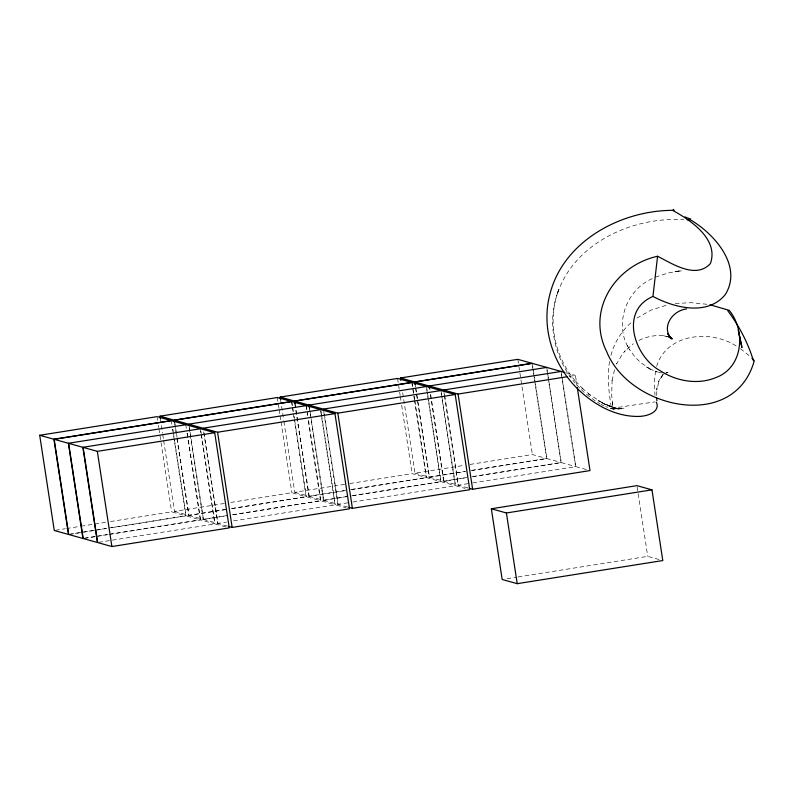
<?xml version="1.0" encoding="UTF-8"?>
<svg xmlns="http://www.w3.org/2000/svg" width="794" height="794" viewBox="0 0 794 794"><rect width="100%" height="100%" fill="white"/><g stroke="black" fill="none" stroke-linecap="round" stroke-linejoin="round"><path stroke-width="0.6" stroke-dasharray="3.97 2.98" d="M656.628 395.541L657.005 387.74L656.717 390.082L659.506 379.562L658.415 382.142L663.079 374.699L660.916 377.239L662.97 375.145M612.114 380.068L611.688 395.323L613.216 408.979L605.653 406.607M612.075 380.495L614.675 369.131M609.584 361.469C606.775 377.041 609.018 392.911 611.43 408.374L613.216 408.979M655.487 371.016L654.325 382.708L654.981 395.223M610.933 355.414C614.328 342.363 621.831 330.443 632.153 321.769M656.658 366.401C666.454 333.351 710.898 329.321 736.405 346.115M557.934 292.023L556.634 295.914L558.976 288.947L557.934 292.023C576.037 241.882 633.195 216.782 683.703 219.61M616.869 363.364L616.541 364.039L621.672 355.226L625.255 350.72L624.63 351.395L633.284 343.762M636.937 318.047L650.981 310.136L667.833 304.777M664.499 373.746L661.948 375.344L664.598 373.726M652.261 278.654C625.771 290.088 613.395 325.322 629.741 349.886L629.314 349.142L634.456 356.347L640.698 362.63L651.537 369.875L646.306 366.947M638.971 340.388C646.653 336.616 655.328 334.83 663.863 335.773L669.511 337.162M655.487 277.136L668.389 272.898L680.656 270.794L674.602 271.677M666.037 373.021L667.526 372.416L665.303 373.269M666.563 372.843L668.28 372.426M569.328 376.376L575.442 375.403L576.93 385.169M611.43 408.374L654.861 401.893M55.491 530.273L65.267 528.725M66.498 528.526L79.946 526.392M81.167 526.194L105.622 522.313M110.505 521.539L171.643 511.832L185.856 515.792L173.152 432.799M163.683 440.591L174.511 511.376L224.642 503.406M230.756 502.433L291.884 492.727L306.097 496.687L294.336 419.808M283.924 421.485L294.753 492.27L344.884 484.31M349.777 483.536L412.126 473.631L426.338 477.591L414.577 400.702M402.677 392.623L415.004 473.174L463.904 465.403M470.018 464.43L532.377 454.525L546.59 458.495L532.02 363.305M68.483 534.431L94.149 530.352M95.379 530.164L107.607 528.218M108.828 528.02L185.856 515.792M174.511 511.376L188.724 515.336L225.407 509.51M231.52 508.537L306.097 496.687M294.753 492.27L308.965 496.23L345.648 490.404M351.762 489.441L426.338 477.591M415.004 473.174L429.217 477.134L465.889 471.308M472.003 470.336L546.59 458.495M69.961 534.312L106.644 528.486M111.527 527.712L186.114 515.862L200.326 519.822L187.622 436.839M177.221 438.516L188.982 515.405L225.665 509.579M231.779 508.607L306.355 496.766L320.568 500.726L308.241 420.175M295.04 403.56L309.233 496.31L345.906 490.484M350.799 489.7L426.606 477.66L440.819 481.63L426.249 386.44M415.838 388.117L429.475 477.204L464.927 471.576M471.041 470.604L546.848 458.565L561.06 462.525L546.49 367.334M84.174 538.272L95.181 536.526M96.402 536.327L200.326 519.822M188.982 515.405L203.195 519.365L226.429 515.683M232.543 514.711L320.568 500.726M309.233 496.31L323.446 500.27L346.67 496.578M352.784 495.605L440.819 481.63M429.475 477.204L443.687 481.174L466.912 477.482M473.026 476.509L561.06 462.525M84.432 538.342L107.666 534.66M108.887 534.461L200.584 519.901L214.797 523.861L201.16 434.775M189.081 425.475L203.453 519.445L226.687 515.753M232.801 514.78L320.826 500.796L335.038 504.756L320.478 409.565M309.134 405.148L323.704 500.339L346.928 496.647M351.821 495.873L441.077 481.7L455.29 485.66L440.72 390.469M430.685 394.598L443.945 481.243L465.959 477.75M472.073 476.777L561.318 462.604L575.531 466.564L560.971 371.374M98.645 542.312L215.055 523.931L225.714 526.898M203.453 519.445L217.665 523.405L226.488 522.115M233.565 520.874L335.306 504.835L345.966 507.803M323.704 500.339L337.916 504.299L347.961 502.82M352.844 502.046L455.548 485.729L465.026 488.379M443.945 481.243L458.158 485.203L467.944 483.655M472.827 482.871L575.789 466.634L586.448 469.601M507.058 578.697L516.844 577.149M518.075 576.95L647.735 556.356L660.469 559.909M675.277 303.507L691.108 302.673L707.871 304.37M677.619 271.24L683.703 270.665M613.147 409.009L624.124 408.166L612.621 408.95L622.238 408.791L610.695 408.473L620.243 408.801L613.822 407.62L618.506 409.069L604.105 403.888L612.621 407.372L606.824 405.129L615.668 408.334L601.207 402.399L605.941 404.662L598.16 400.662L602.348 402.876L588.294 393.735L590.905 395.601L581.397 387.551L583.024 389.01L574.568 380.028L575.313 380.951C555.661 357.737 547.82 324.696 556.793 295.418C547.096 325.242 554.946 359.305 575.164 382.986M662.216 372.991L655.129 371.433L657.372 372.009L649.939 368.972M663.427 335.723L667.456 336.666M565.963 372.763L575.442 375.403M467.894 487.923L458.416 485.273L444.223 392.524M347.653 507.019L338.175 504.379L323.982 411.629M227.402 526.114L217.933 523.474L203.919 431.946M603.926 405.823L600.989 404.335M599.917 403.759L597.654 402.439M595.222 400.91L585.654 393.665M740.514 348.685L750.796 357.012M584.186 392.365L581.198 389.536M579.699 388.018L576.672 384.743M627.597 345.966L627.22 345.271L629.741 349.886M637.106 486.871L647.735 556.356M561.229 371.443L575.789 466.634M546.758 367.414L561.318 462.604M532.278 363.374L546.848 458.565M517.807 359.335L532.377 454.525M443.965 392.454L444.342 394.896M444.531 396.117L458.158 485.203M440.978 390.539L455.548 485.729M429.385 386.053L429.941 389.715M430.427 394.519L443.687 481.174M426.507 386.509L441.077 481.7M415.282 384.455L415.659 386.896M415.58 388.048L416.324 392.931M416.513 394.152L429.217 477.134M412.036 382.47L414.647 399.561M414.835 400.781L426.606 477.66M411.778 382.4L414.389 399.481M397.566 378.44L400.176 395.521M400.365 396.742L400.92 400.404M401.675 405.287L412.126 473.631M323.724 411.55L337.916 504.299M320.736 409.644L321.292 413.307M321.481 414.528L335.306 504.835M309.253 407.521L323.446 500.27M306.266 405.605L307.754 415.371M308.509 420.254L320.826 500.796M306.008 405.536L307.496 415.302M294.773 403.481L308.965 496.23M291.795 401.575L293.284 411.332M294.028 416.215L294.405 418.656M294.594 419.877L306.355 496.766M291.527 401.496L292.281 406.379M292.46 407.6L293.214 412.483M293.393 413.704L294.147 418.587M280.56 399.521L283.736 420.264M277.314 397.536L279.002 408.523M279.19 409.744L279.935 414.627M280.123 415.848L280.868 420.721M281.056 421.942L291.884 492.727M203.661 431.876L217.665 523.405M200.862 431.182L201.239 433.623M201.428 434.844L215.055 523.931M200.227 428.671L200.981 433.554M189.19 427.837L203.195 519.365M187.324 433.246L200.584 519.901M185.756 424.631L186.322 428.294M187.066 433.177L187.434 435.618M174.601 421.435L177.032 437.305M174.72 423.807L176.774 437.226M176.963 438.447L188.724 515.336M172.854 429.217L173.231 431.658M173.41 432.879L186.114 515.862M171.286 420.602L171.841 424.264M172.596 429.137L172.963 431.579M160.319 418.617L162.562 433.266M162.75 434.487L163.495 439.37M157.262 417.852L157.629 420.294M158.383 425.177L158.75 427.619M158.939 428.839L171.643 511.832M612.273 402.379L612.7 405.694"/><path stroke-width="1.19" d="M709.995 304.777L729.259 310.375C746.023 330.87 743.105 367.344 716.238 377.438C698.154 385.09 676.786 381.348 660.578 370.967C634.644 357.111 618.893 311.01 652.956 296.43L657.571 256.254C672.31 263.737 695.901 279.448 710.382 263.598C719.106 239.381 690.75 220.216 672.548 210.331C619.558 210.549 561.219 242.349 549.18 297.204C541.538 330.433 554.073 366.371 578.459 389.675C594.627 405.109 616.184 416.999 639.051 416.413C646.207 416.245 659.199 412.959 656.946 403.421M657.571 256.254C615.022 265.653 586.032 310.474 606.695 351.682C629.642 408.721 734.301 432.393 754.3 360.675L751.987 358.203M686.582 308.955C674.027 310.196 662.533 324.22 669.471 336.388L667.794 333.599L671.178 338.81L669.024 335.892L672.29 338.929L669.421 337.41M39.7 435.281L157.073 416.642L171.286 420.602L53.913 439.241L39.7 435.281L54.27 530.471L68.483 534.431L53.913 439.241M159.941 416.185L277.314 397.536L291.527 401.496L174.154 420.145L159.941 416.185L160.319 418.617M280.193 397.079L397.566 378.44L411.778 382.4L294.405 401.039L280.193 397.079L280.56 399.521M400.434 377.984L517.807 359.335L532.02 363.305L414.647 381.944L400.434 377.984L400.811 380.425M54.171 439.31L68.383 443.28L82.953 538.471L68.741 534.501L54.171 439.31L171.544 420.671L185.756 424.631M295.04 403.56L294.663 401.119L412.036 382.47L426.249 386.44M415.282 384.455L414.905 382.013L532.278 363.374L546.49 367.334M68.383 443.28L186.014 424.711L200.227 428.671M294.663 401.119L308.876 405.079L426.507 386.509L440.72 390.469M414.905 382.013L429.117 385.983L546.758 367.414L560.971 371.374M82.854 447.31L97.424 542.501L83.211 538.54L68.641 443.35L82.854 447.31L200.495 428.74L214.708 432.7L229.268 527.891L111.894 546.54L97.682 542.57L83.122 447.379L97.334 451.349L214.708 432.7M203.363 428.284L217.576 432.244L334.949 413.605L349.519 508.795L232.146 527.434L228.593 526.452M323.605 409.188L337.817 413.148L455.19 394.509L469.76 489.7L352.387 508.339L348.834 507.346M443.856 390.082L458.069 394.052L566.876 376.763M469.075 488.25L472.629 489.243L590.002 470.594L577.307 387.611M491.347 508.775L636.917 485.65L651.973 489.848L662.792 560.554L517.222 583.669L502.165 579.481L491.347 508.775L506.403 512.974L651.973 489.848M687.187 219.789L690.671 219.968C714.441 234.022 742.966 266.02 725.309 294.554C707.404 316.369 674.295 307.814 652.956 296.43M668.459 336.904L669.511 337.162M564.782 372.436L561.229 371.443L443.598 390.013L429.385 386.053M455.19 394.509L440.978 390.539L323.347 409.108L309.134 405.148M306.008 405.536L291.795 401.575L174.422 420.215L188.635 424.175L306.266 405.605L320.478 409.565M334.949 413.605L320.736 409.644L203.105 428.214L188.893 424.254M656.221 402.23L656.608 402.776M738.202 329.887L741.933 347.574L738.777 332.319M506.403 512.974L517.222 583.669M458.069 394.052L472.629 489.243M429.117 385.983L429.494 388.425M414.647 381.944L415.024 384.385M337.817 413.148L352.387 508.339M308.876 405.079L309.253 407.521M294.405 401.039L294.773 403.481M217.576 432.244L232.146 527.434M174.154 420.145L174.531 422.587M97.334 451.349L111.894 546.54M656.717 398.151L656.886 400.791M690.621 218.955A37.844 26.986 46.2 0 1 684.944 216.901M674.195 210.261A37.844 26.986 46.2 0 1 673.183 209.418M727.88 310.881A217.705 161.668 12.1 0 1 753.407 360.754"/></g></svg>
